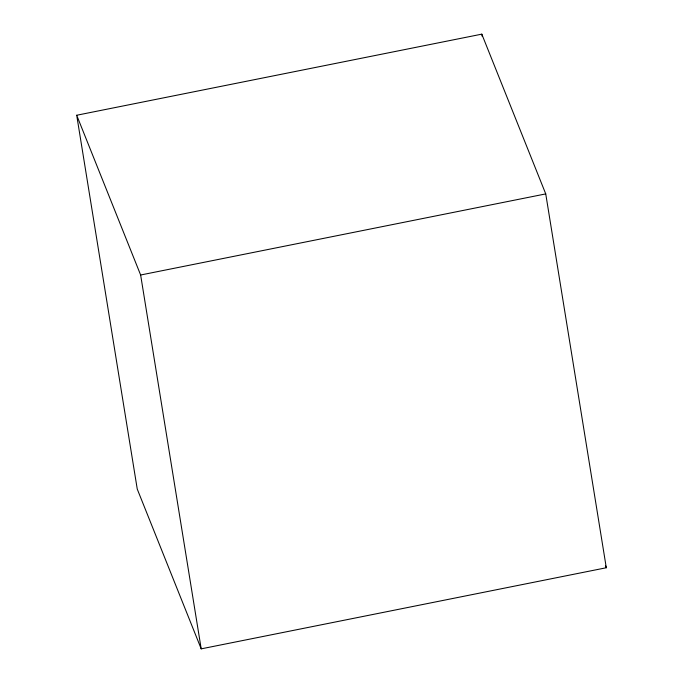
<?xml version="1.0" encoding="UTF-8"?>
<svg xmlns="http://www.w3.org/2000/svg" width="683" height="683" viewBox="0 0 683 683"><rect width="100%" height="100%" fill="white"/><g stroke="black" fill="none" stroke-linecap="round" stroke-linejoin="round"><path stroke-width="1.02" d="M76.701 115.248L481.805 34.15L545.743 193.904L606.299 567.752L201.195 648.85L137.257 489.096L76.701 115.248L140.638 275.001L201.195 648.85M140.638 275.001L545.743 193.904M605.505 565.78L606.299 567.752M481.805 34.15L482.147 36.259"/></g></svg>
